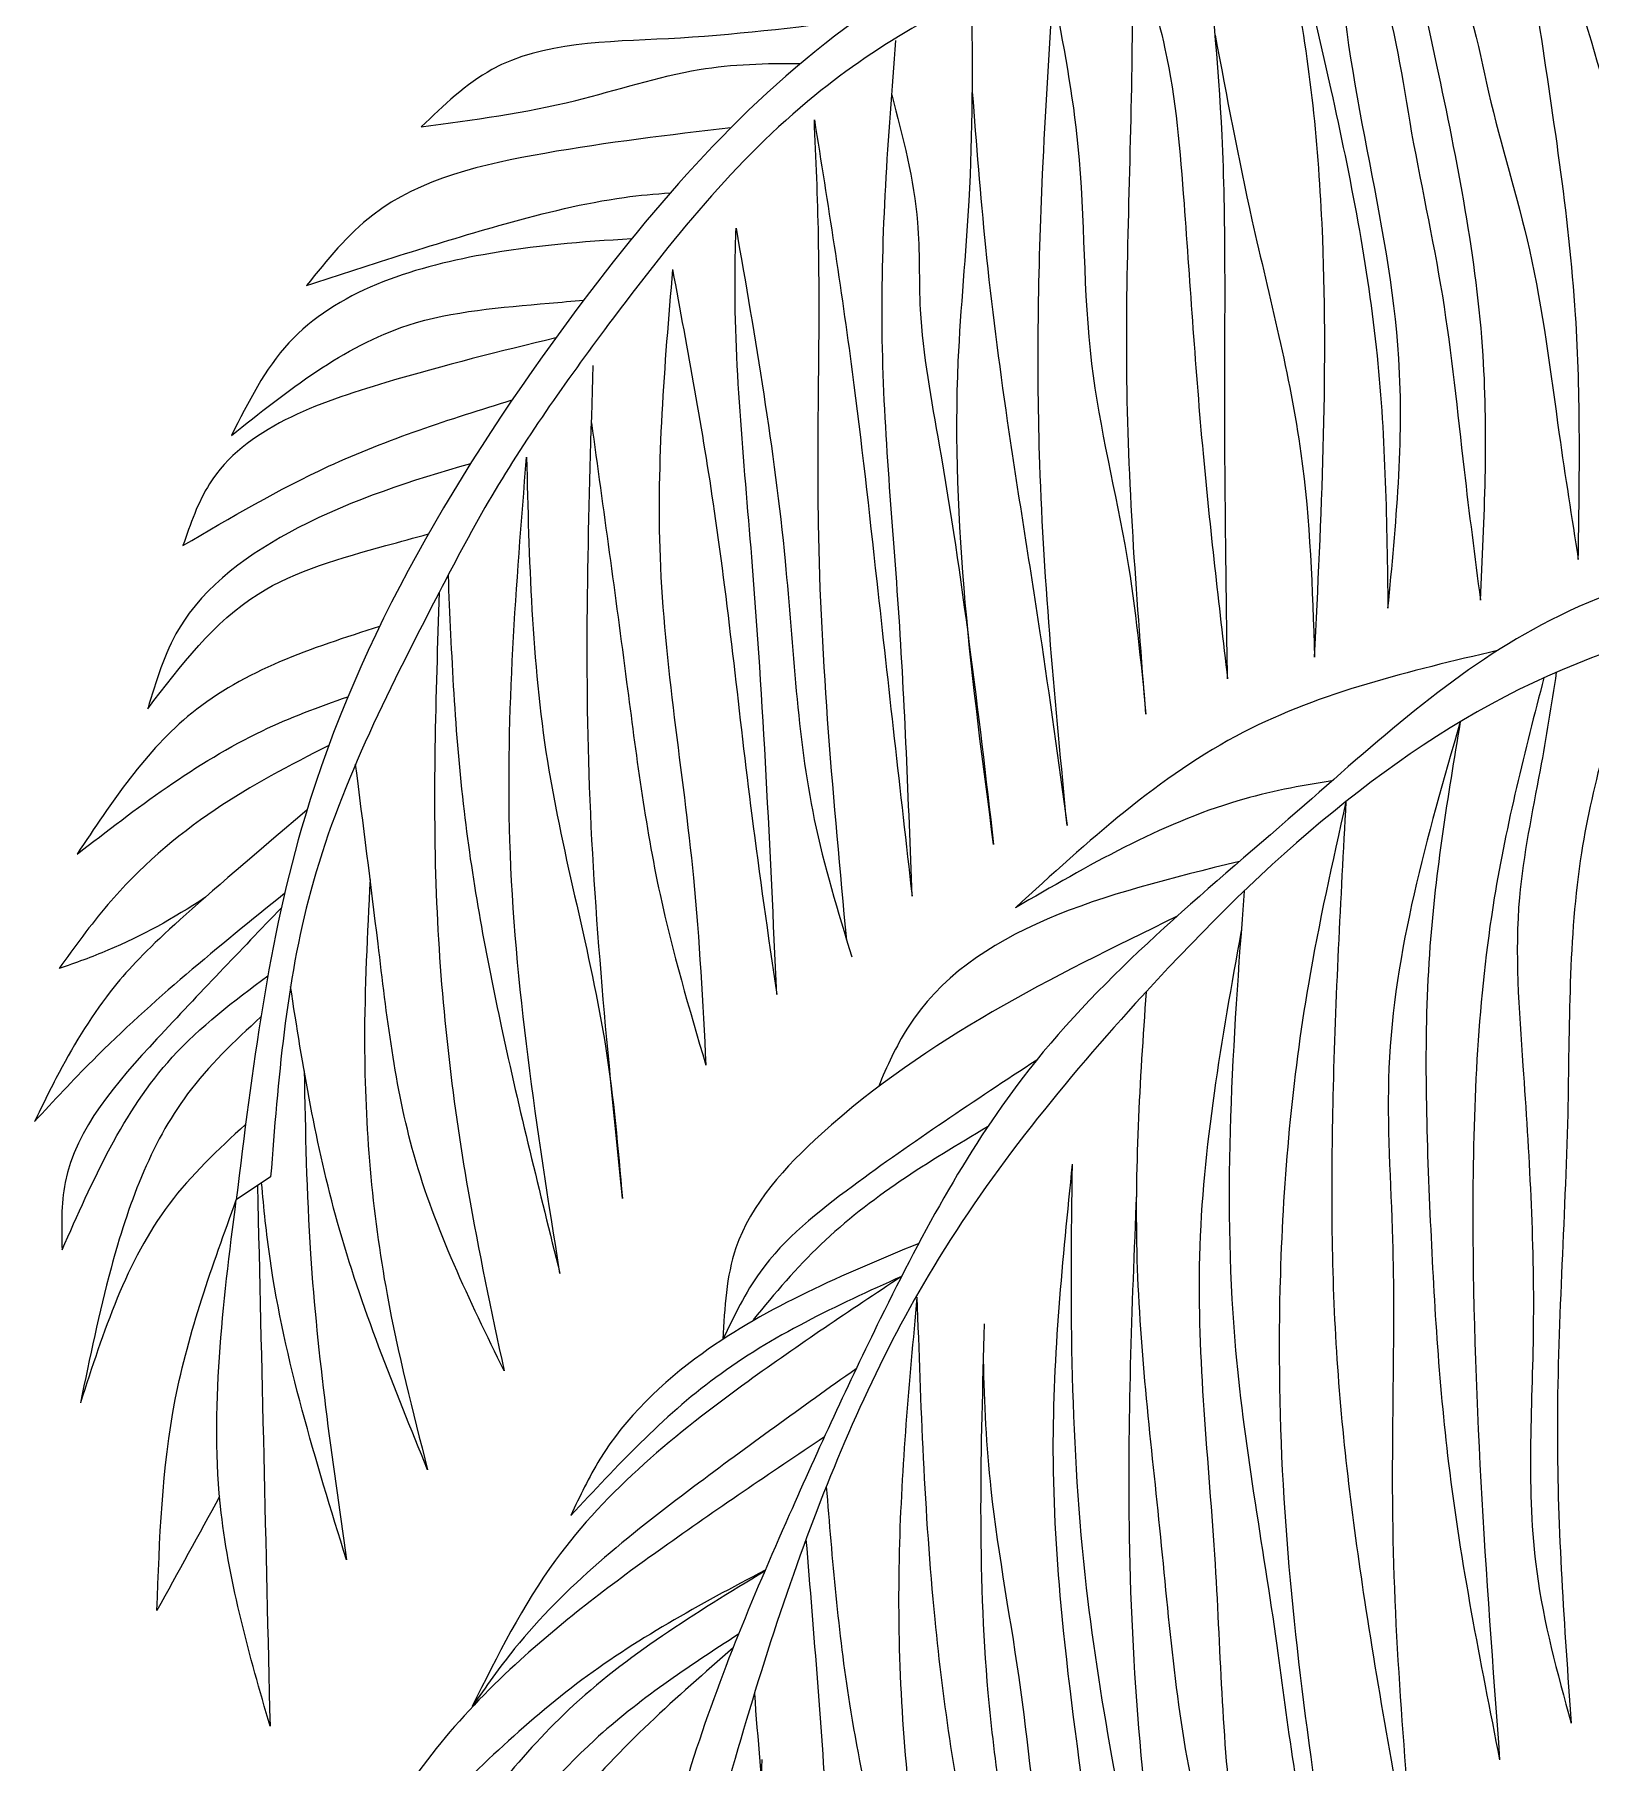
# Model space of a CAD drawing. Header units: millimetres. Extents: x 373.32 to 375.29, y 2563.49 to 2567.07.
# Drawn here: x 373.325 to 373.834, y 2565.881 to 2566.448 of the extents above; entities that cross this region are included whole.
import ezdxf

# ---------------------------------------------------------------- set-up
doc = ezdxf.new("R2010")
doc.units = ezdxf.units.MM
doc.header["$LTSCALE"] = 10
doc.layers.add('Vegetais', color=94, linetype='Continuous')

msp = doc.modelspace()

# ---------------------------------------------------------------- linework, layer by layer
at = {"layer": 'Vegetais'}
msp.add_line((373.4019, 2566.07328), (373.39064, 2566.06578), dxfattribs=at)
msp.add_line((373.4019, 2566.07328), (373.39064, 2566.06578), dxfattribs=at)
at = {"layer": 'Vegetais', "color": 34}
for points, knots in [([(374.02591, 2566.45133), (374.01786, 2566.45488), (373.94562, 2566.4865), (373.83465, 2566.51681), (373.69217, 2566.50497), (373.58343, 2566.45609), (373.48677, 2566.34457), (373.40865, 2566.21327), (373.39584, 2566.10833), (373.39064, 2566.06578)], [28.585372, 28.585372, 28.585372, 28.585372, 30.476638, 45.563373, 52.429181, 60.821641, 70.292319, 83.648037, 92.758353, 92.758353, 92.758353, 92.758353]), ([(374.02414, 2566.43458), (374.00891, 2566.44119), (373.95985, 2566.46171), (373.87895, 2566.4904), (373.78896, 2566.4978), (373.71478, 2566.4893), (373.64563, 2566.46953), (373.57147, 2566.42813), (373.51805, 2566.36113), (373.47796, 2566.30483), (373.44558, 2566.24266), (373.40954, 2566.17166), (373.40436, 2566.10502), (373.4019, 2566.07328)], [28.261828, 28.261828, 28.261828, 28.261828, 31.898168, 39.906157, 46.35957, 51.079425, 55.827383, 61.708864, 68.914852, 73.927958, 76.50778, 83.939839, 90.697271, 90.697271, 90.697271, 90.697271]), ([(374.33284, 2566.17729), (374.31531, 2566.19067), (374.27138, 2566.22418), (374.18377, 2566.27394), (374.0597, 2566.29287), (373.93388, 2566.28865), (373.81642, 2566.2641), (373.73338, 2566.18719), (373.6504, 2566.11998), (373.60429, 2566.03424), (373.56874, 2565.95659), (373.53487, 2565.87653), (373.52084, 2565.80371), (373.50928, 2565.76549), (373.51222, 2565.74782), (373.52051, 2565.75507), (373.52231, 2565.76108)], [0, 0, 0, 0, 4.726503, 11.842611, 21.312707, 31.065893, 38.975755, 46.166166, 54.877749, 61.655202, 66.713658, 73.199178, 80.366043, 81.948867, 82.410355, 83.39627, 83.39627, 83.39627, 83.39627]), ([(374.28742, 2565.77614), (374.28843, 2565.80066), (374.29186, 2565.88375), (374.32652, 2565.98908), (374.30982, 2566.09367), (374.28173, 2566.16434), (374.21686, 2566.23125), (374.10967, 2566.28101), (373.96793, 2566.27181), (373.80845, 2566.25154), (373.69476, 2566.14548), (373.61592, 2566.04769), (373.57335, 2565.95019), (373.54575, 2565.85537), (373.52971, 2565.79099), (373.52231, 2565.76108)], [0, 0, 0, 0, 5.255262, 17.807073, 23.014796, 27.630123, 33.889726, 42.511519, 51.955877, 63.968667, 75.914622, 83.921331, 90.872833, 98.48493, 105.083332, 105.083332, 105.083332, 105.083332])]:
    msp.add_open_spline(points, degree=3, knots=knots, dxfattribs=at)
at = {"layer": 'Vegetais'}
for points, knots in [([(373.77159, 2566.49464), (373.77706, 2566.4883), (373.79321, 2566.46958), (373.80002, 2566.42634), (373.81655, 2566.37493), (373.82279, 2566.32299), (373.8281, 2566.2892), (373.83025, 2566.27558)], [0, 0, 0, 0, 0.0316771, 0.0934919, 0.1615566, 0.239816, 0.2926782, 0.2926782, 0.2926782, 0.2926782]), ([(373.79818, 2566.26223), (373.79948, 2566.28899), (373.80234, 2566.34795), (373.78672, 2566.42524), (373.77574, 2566.47563), (373.77159, 2566.49464)], [0, 0, 0, 0, 5.718141, 12.601397, 16.773286, 16.773286, 16.773286, 16.773286]), ([(373.83025, 2566.27558), (373.83066, 2566.30232), (373.83158, 2566.36259), (373.81955, 2566.43533), (373.81314, 2566.48165), (373.81134, 2566.49482)], [0, 0, 0, 0, 5.718141, 12.889102, 15.737676, 15.737676, 15.737676, 15.737676]), ([(373.81869, 2566.49442), (373.82494, 2566.47585), (373.83828, 2566.43589), (373.85166, 2566.37681), (373.85975, 2566.32117), (373.86579, 2566.28802), (373.86855, 2566.27291)], [0.204242, 0.204242, 0.204242, 0.204242, 4.400609, 9.22462, 13.151847, 16.442097, 16.442097, 16.442097, 16.442097]), ([(373.74385, 2566.24355), (373.74609, 2566.28921), (373.74968, 2566.3623), (373.74199, 2566.44507), (373.73362, 2566.48111), (373.73133, 2566.49039)], [0, 0, 0, 0, 9.78563, 15.664979, 17.711752, 17.711752, 17.711752, 17.711752]), ([(373.73481, 2566.49092), (373.73971, 2566.47049), (373.75151, 2566.42139), (373.76672, 2566.34443), (373.76751, 2566.28722), (373.7679, 2566.25956)], [0, 0, 0, 0, 0.0805338, 0.1935352, 0.299288, 0.299288, 0.299288, 0.299288]), ([(373.7679, 2566.25956), (373.77053, 2566.28693), (373.77762, 2566.36053), (373.75168, 2566.43717), (373.75172, 2566.48819), (373.75177, 2566.49306)], [0, 0, 0, 0, 5.850383, 15.733692, 16.777572, 16.777572, 16.777572, 16.777572]), ([(373.75177, 2566.49306), (373.75601, 2566.48535), (373.76865, 2566.46235), (373.77453, 2566.41654), (373.78687, 2566.36232), (373.79203, 2566.30964), (373.79634, 2566.27646), (373.79818, 2566.26223)], [0, 0, 0, 0, 0.0335161, 0.0999386, 0.173917, 0.2471928, 0.3021496, 0.3021496, 0.3021496, 0.3021496]), ([(373.71534, 2566.23643), (373.71489, 2566.26816), (373.71403, 2566.32746), (373.71521, 2566.41081), (373.71002, 2566.46209), (373.70746, 2566.48591)], [0, 0, 0, 0, 6.798112, 12.706834, 17.832806, 17.832806, 17.832806, 17.832806]), ([(373.68862, 2566.22486), (373.68574, 2566.26133), (373.67999, 2566.33421), (373.68445, 2566.41913), (373.68422, 2566.46748), (373.68417, 2566.47934)], [0, 0, 0, 0, 0.1399636, 0.2797192, 0.3251622, 0.3251622, 0.3251622, 0.3251622]), ([(373.68417, 2566.47934), (373.68816, 2566.46727), (373.6975, 2566.43898), (373.70201, 2566.38173), (373.70641, 2566.31284), (373.71247, 2566.26104), (373.71534, 2566.23643)], [0, 0, 0, 0, 0.0485372, 0.1137809, 0.2186024, 0.3134504, 0.3134504, 0.3134504, 0.3134504]), ([(373.63874, 2566.18215), (373.63177, 2566.23495), (373.62249, 2566.30524), (373.63205, 2566.39779), (373.63186, 2566.43768), (373.63166, 2566.46003)], [0, 0, 0, 0, 11.338697, 15.095647, 19.879927, 19.879927, 19.879927, 19.879927]), ([(373.63874, 2566.18215), (373.63177, 2566.23495), (373.62249, 2566.30524), (373.63205, 2566.39779), (373.63186, 2566.43768), (373.63166, 2566.46003)], [0, 0, 0, 0, 11.338697, 15.095647, 19.879927, 19.879927, 19.879927, 19.879927]), ([(373.66279, 2566.18838), (373.659, 2566.22779), (373.65217, 2566.29881), (373.65366, 2566.39011), (373.65693, 2566.44161), (373.65826, 2566.46143)], [0, 0, 0, 0, 8.47352, 15.271632, 19.52723, 19.52723, 19.52723, 19.52723]), ([(373.66279, 2566.18838), (373.659, 2566.22779), (373.65217, 2566.29881), (373.65366, 2566.39011), (373.65693, 2566.44161), (373.65826, 2566.46143)], [0, 0, 0, 0, 8.47352, 15.271632, 19.52723, 19.52723, 19.52723, 19.52723]), ([(373.65826, 2566.46143), (373.66148, 2566.44462), (373.66917, 2566.40442), (373.66733, 2566.34159), (373.68322, 2566.28071), (373.68695, 2566.24212), (373.68862, 2566.22486)], [0, 0, 0, 0, 0.0654321, 0.1564957, 0.2385007, 0.3048721, 0.3048721, 0.3048721, 0.3048721]), ([(373.59389, 2566.45235), (373.57372, 2566.44973), (373.5342, 2566.44492), (373.48037, 2566.44528), (373.45858, 2566.42431), (373.45125, 2566.41726)], [0.561541, 0.561541, 0.561541, 0.561541, 4.980724, 9.171645, 11.298433, 11.298433, 11.298433, 11.298433]), ([(373.59389, 2566.45235), (373.57372, 2566.44973), (373.5342, 2566.44492), (373.48037, 2566.44528), (373.45858, 2566.42431), (373.45125, 2566.41726)], [0.561541, 0.561541, 0.561541, 0.561541, 4.980724, 9.171645, 11.298433, 11.298433, 11.298433, 11.298433]), ([(373.61202, 2566.16525), (373.61085, 2566.19669), (373.60857, 2566.25842), (373.59952, 2566.35176), (373.60425, 2566.41379), (373.60668, 2566.44553)], [0, 0, 0, 0, 0.120558, 0.2366382, 0.358331, 0.358331, 0.358331, 0.358331]), ([(373.61202, 2566.16525), (373.61085, 2566.19669), (373.60857, 2566.25842), (373.59952, 2566.35176), (373.60425, 2566.41379), (373.60668, 2566.44553)], [0, 0, 0, 0, 0.120558, 0.2366382, 0.358331, 0.358331, 0.358331, 0.358331]), ([(373.71129, 2566.44734), (373.71509, 2566.42713), (373.72368, 2566.38131), (373.74163, 2566.31438), (373.74315, 2566.2659), (373.74385, 2566.24355)], [0, 0, 0, 0, 0.0788181, 0.178642, 0.2640371, 0.2640371, 0.2640371, 0.2640371]), ([(373.45125, 2566.41726), (373.46822, 2566.41954), (373.49899, 2566.42368), (373.5393, 2566.4374), (373.56428, 2566.43816), (373.57544, 2566.43799)], [0, 0, 0, 0, 3.664857, 6.643431, 9.020225, 9.020225, 9.020225, 9.020225]), ([(373.45125, 2566.41726), (373.46822, 2566.41954), (373.49899, 2566.42368), (373.5393, 2566.4374), (373.56428, 2566.43816), (373.57544, 2566.43799)], [0, 0, 0, 0, 3.664857, 6.643431, 9.020225, 9.020225, 9.020225, 9.020225]), ([(373.60534, 2566.42776), (373.609, 2566.41391), (373.6151, 2566.39081), (373.61364, 2566.35184), (373.62679, 2566.28438), (373.63364, 2566.22583), (373.63874, 2566.18215)], [0, 0, 0, 0, 0.0545186, 0.0908908, 0.1482496, 0.3167943, 0.3167943, 0.3167943, 0.3167943]), ([(373.60534, 2566.42776), (373.609, 2566.41391), (373.6151, 2566.39081), (373.61364, 2566.35184), (373.62679, 2566.28438), (373.63364, 2566.22583), (373.63874, 2566.18215)], [0, 0, 0, 0, 0.0545186, 0.0908908, 0.1482496, 0.3167943, 0.3167943, 0.3167943, 0.3167943]), ([(373.63175, 2566.42865), (373.63306, 2566.41172), (373.63583, 2566.37572), (373.64343, 2566.31667), (373.65389, 2566.25372), (373.65992, 2566.20945), (373.66279, 2566.18838)], [0, 0, 0, 0, 0.0650305, 0.1383063, 0.2279648, 0.3094238, 0.3094238, 0.3094238, 0.3094238]), ([(373.63175, 2566.42865), (373.63306, 2566.41172), (373.63583, 2566.37572), (373.64343, 2566.31667), (373.65389, 2566.25372), (373.65992, 2566.20945), (373.66279, 2566.18838)], [0, 0, 0, 0, 0.0650305, 0.1383063, 0.2279648, 0.3094238, 0.3094238, 0.3094238, 0.3094238]), ([(373.55262, 2566.41694), (373.53253, 2566.4146), (373.4928, 2566.40988), (373.43989, 2566.39788), (373.42041, 2566.37366), (373.41366, 2566.36527)], [0.19643, 0.19643, 0.19643, 0.19643, 4.583084, 8.859158, 11.121406, 11.121406, 11.121406, 11.121406]), ([(373.55262, 2566.41694), (373.53253, 2566.4146), (373.4928, 2566.40988), (373.43989, 2566.39788), (373.42041, 2566.37366), (373.41366, 2566.36527)], [0.19643, 0.19643, 0.19643, 0.19643, 4.583084, 8.859158, 11.121406, 11.121406, 11.121406, 11.121406]), ([(373.58, 2566.41962), (373.58439, 2566.3921), (373.59241, 2566.34188), (373.60166, 2566.25689), (373.60813, 2566.19965), (373.61202, 2566.16525)], [0, 0, 0, 0, 0.1067046, 0.1947791, 0.3273904, 0.3273904, 0.3273904, 0.3273904]), ([(373.58, 2566.41962), (373.58439, 2566.3921), (373.59241, 2566.34188), (373.60166, 2566.25689), (373.60813, 2566.19965), (373.61202, 2566.16525)], [0, 0, 0, 0, 0.1067046, 0.1947791, 0.3273904, 0.3273904, 0.3273904, 0.3273904]), ([(373.59062, 2566.15081), (373.58636, 2566.19625), (373.57918, 2566.27298), (373.58247, 2566.36279), (373.58055, 2566.40688), (373.58, 2566.41962)], [0, 0, 0, 0, 0.1746075, 0.2948301, 0.3436473, 0.3436473, 0.3436473, 0.3436473]), ([(373.59062, 2566.15081), (373.58636, 2566.19625), (373.57918, 2566.27298), (373.58247, 2566.36279), (373.58055, 2566.40688), (373.58, 2566.41962)], [0, 0, 0, 0, 0.1746075, 0.2948301, 0.3436473, 0.3436473, 0.3436473, 0.3436473]), ([(373.41366, 2566.36527), (373.43522, 2566.37232), (373.46944, 2566.38351), (373.50952, 2566.39359), (373.52776, 2566.39531), (373.53281, 2566.39563)], [0, 0, 0, 0, 4.863472, 7.717918, 8.80275, 8.80275, 8.80275, 8.80275]), ([(373.41366, 2566.36527), (373.43522, 2566.37232), (373.46944, 2566.38351), (373.50952, 2566.39359), (373.52776, 2566.39531), (373.53281, 2566.39563)], [0, 0, 0, 0, 4.863472, 7.717918, 8.80275, 8.80275, 8.80275, 8.80275]), ([(373.52015, 2566.38057), (373.50412, 2566.37963), (373.46496, 2566.37658), (373.41073, 2566.35925), (373.39456, 2566.32706), (373.38909, 2566.31618)], [0.768476, 0.768476, 0.768476, 0.768476, 4.25157, 9.238925, 11.786017, 11.786017, 11.786017, 11.786017]), ([(373.52015, 2566.38057), (373.50412, 2566.37963), (373.46496, 2566.37658), (373.41073, 2566.35925), (373.39456, 2566.32706), (373.38909, 2566.31618)], [0.768476, 0.768476, 0.768476, 0.768476, 4.25157, 9.238925, 11.786017, 11.786017, 11.786017, 11.786017]), ([(373.5677, 2566.13305), (373.56553, 2566.18081), (373.5619, 2566.26042), (373.55322, 2566.34408), (373.55421, 2566.38003), (373.55436, 2566.38413)], [0, 0, 0, 0, 10.247429, 17.079048, 17.955951, 17.955951, 17.955951, 17.955951]), ([(373.5677, 2566.13305), (373.56553, 2566.18081), (373.5619, 2566.26042), (373.55322, 2566.34408), (373.55421, 2566.38003), (373.55436, 2566.38413)], [0, 0, 0, 0, 10.247429, 17.079048, 17.955951, 17.955951, 17.955951, 17.955951]), ([(373.55436, 2566.38413), (373.56063, 2566.34789), (373.57176, 2566.2837), (373.57483, 2566.20239), (373.58772, 2566.16025), (373.59229, 2566.14533)], [0, 0, 0, 0, 0.1408778, 0.2495917, 0.3091939, 0.3091939, 0.3091939, 0.3091939]), ([(373.55436, 2566.38413), (373.56063, 2566.34789), (373.57176, 2566.2837), (373.57483, 2566.20239), (373.58772, 2566.16025), (373.59229, 2566.14533)], [0, 0, 0, 0, 0.1408778, 0.2495917, 0.3091939, 0.3091939, 0.3091939, 0.3091939]), ([(373.53355, 2566.37049), (373.5309, 2566.33906), (373.52529, 2566.2724), (373.54056, 2566.18599), (373.54343, 2566.13033), (373.54448, 2566.10985)], [0, 0, 0, 0, 0.1203365, 0.2552217, 0.3338021, 0.3338021, 0.3338021, 0.3338021]), ([(373.53355, 2566.37049), (373.5309, 2566.33906), (373.52529, 2566.2724), (373.54056, 2566.18599), (373.54343, 2566.13033), (373.54448, 2566.10985)], [0, 0, 0, 0, 0.1203365, 0.2552217, 0.3338021, 0.3338021, 0.3338021, 0.3338021]), ([(373.53355, 2566.37049), (373.53845, 2566.34416), (373.54946, 2566.28492), (373.55718, 2566.20524), (373.56485, 2566.15259), (373.5677, 2566.13305)], [0, 0, 0, 0, 0.1025509, 0.230708, 0.3063568, 0.3063568, 0.3063568, 0.3063568]), ([(373.53355, 2566.37049), (373.53845, 2566.34416), (373.54946, 2566.28492), (373.55718, 2566.20524), (373.56485, 2566.15259), (373.5677, 2566.13305)], [0, 0, 0, 0, 0.1025509, 0.230708, 0.3063568, 0.3063568, 0.3063568, 0.3063568]), ([(373.38909, 2566.31618), (373.40738, 2566.33078), (373.43822, 2566.3554), (373.48136, 2566.3584), (373.50074, 2566.36018), (373.5045, 2566.36053)], [0, 0, 0, 0, 4.866855, 8.209495, 9.018831, 9.018831, 9.018831, 9.018831]), ([(373.38909, 2566.31618), (373.40738, 2566.33078), (373.43822, 2566.3554), (373.48136, 2566.3584), (373.50074, 2566.36018), (373.5045, 2566.36053)], [0, 0, 0, 0, 4.866855, 8.209495, 9.018831, 9.018831, 9.018831, 9.018831]), ([(373.49535, 2566.34816), (373.47722, 2566.34376), (373.43784, 2566.334), (373.38547, 2566.3158), (373.37563, 2566.28718), (373.37319, 2566.28008)], [0.38066, 0.38066, 0.38066, 0.38066, 4.480627, 9.241496, 10.812103, 10.812103, 10.812103, 10.812103]), ([(373.49535, 2566.34816), (373.47722, 2566.34376), (373.43784, 2566.334), (373.38547, 2566.3158), (373.37563, 2566.28718), (373.37319, 2566.28008)], [0.38066, 0.38066, 0.38066, 0.38066, 4.480627, 9.241496, 10.812103, 10.812103, 10.812103, 10.812103]), ([(373.51716, 2566.06618), (373.51246, 2566.11254), (373.50327, 2566.20331), (373.50618, 2566.29449), (373.5076, 2566.3391)], [0, 0, 0, 0, 0.1782674, 0.3490273, 0.3490273, 0.3490273, 0.3490273]), ([(373.51716, 2566.06618), (373.51246, 2566.11254), (373.50327, 2566.20331), (373.50618, 2566.29449), (373.5076, 2566.3391)], [0, 0, 0, 0, 0.1782674, 0.3490273, 0.3490273, 0.3490273, 0.3490273]), ([(373.37319, 2566.28008), (373.38884, 2566.2893), (373.42292, 2566.30938), (373.46054, 2566.32153), (373.48101, 2566.3278)], [0, 0, 0, 0, 3.878629, 8.44545, 8.44545, 8.44545, 8.44545]), ([(373.37319, 2566.28008), (373.38884, 2566.2893), (373.42292, 2566.30938), (373.46054, 2566.32153), (373.48101, 2566.3278)], [0, 0, 0, 0, 3.878629, 8.44545, 8.44545, 8.44545, 8.44545]), ([(373.507, 2566.32027), (373.51091, 2566.292), (373.51803, 2566.24049), (373.52688, 2566.16951), (373.53901, 2566.1284), (373.54448, 2566.10985)], [0, 0, 0, 0, 0.1093627, 0.1993118, 0.2732801, 0.2732801, 0.2732801, 0.2732801]), ([(373.507, 2566.32027), (373.51091, 2566.292), (373.51803, 2566.24049), (373.52688, 2566.16951), (373.53901, 2566.1284), (373.54448, 2566.10985)], [0, 0, 0, 0, 0.1093627, 0.1993118, 0.2732801, 0.2732801, 0.2732801, 0.2732801]), ([(373.46735, 2566.30693), (373.44816, 2566.30134), (373.41284, 2566.29029), (373.37213, 2566.26137), (373.36437, 2566.2357), (373.36163, 2566.22666)], [0.525191, 0.525191, 0.525191, 0.525191, 4.83147, 8.490444, 10.481883, 10.481883, 10.481883, 10.481883]), ([(373.46735, 2566.30693), (373.44816, 2566.30134), (373.41284, 2566.29029), (373.37213, 2566.26137), (373.36437, 2566.2357), (373.36163, 2566.22666)], [0.525191, 0.525191, 0.525191, 0.525191, 4.83147, 8.490444, 10.481883, 10.481883, 10.481883, 10.481883]), ([(373.49667, 2566.04162), (373.4892, 2566.08885), (373.47516, 2566.17763), (373.48237, 2566.26718), (373.48574, 2566.30908)], [0, 0, 0, 0, 0.18241, 0.3428586, 0.3428586, 0.3428586, 0.3428586]), ([(373.49667, 2566.04162), (373.4892, 2566.08885), (373.47516, 2566.17763), (373.48237, 2566.26718), (373.48574, 2566.30908)], [0, 0, 0, 0, 0.18241, 0.3428586, 0.3428586, 0.3428586, 0.3428586]), ([(373.48574, 2566.30908), (373.48654, 2566.27567), (373.48811, 2566.21011), (373.51142, 2566.13098), (373.5157, 2566.08261), (373.51716, 2566.06618)], [0, 0, 0, 0, 0.1274907, 0.2501682, 0.3132799, 0.3132799, 0.3132799, 0.3132799]), ([(373.48574, 2566.30908), (373.48654, 2566.27567), (373.48811, 2566.21011), (373.51142, 2566.13098), (373.5157, 2566.08261), (373.51716, 2566.06618)], [0, 0, 0, 0, 0.1274907, 0.2501682, 0.3132799, 0.3132799, 0.3132799, 0.3132799]), ([(373.36163, 2566.22666), (373.3725, 2566.24088), (373.39273, 2566.26733), (373.42992, 2566.27737), (373.44898, 2566.28265), (373.45358, 2566.28393)], [0, 0, 0, 0, 3.720592, 6.921273, 7.947245, 7.947245, 7.947245, 7.947245]), ([(373.36163, 2566.22666), (373.3725, 2566.24088), (373.39273, 2566.26733), (373.42992, 2566.27737), (373.44898, 2566.28265), (373.45358, 2566.28393)], [0, 0, 0, 0, 3.720592, 6.921273, 7.947245, 7.947245, 7.947245, 7.947245]), ([(373.46002, 2566.27034), (373.46106, 2566.24451), (373.46331, 2566.1947), (373.47756, 2566.11843), (373.49001, 2566.06838), (373.49667, 2566.04162)], [0.427656, 0.427656, 0.427656, 0.427656, 5.956344, 11.098464, 17.007105, 17.007105, 17.007105, 17.007105]), ([(373.46002, 2566.27034), (373.46106, 2566.24451), (373.46331, 2566.1947), (373.47756, 2566.11843), (373.49001, 2566.06838), (373.49667, 2566.04162)], [0.427656, 0.427656, 0.427656, 0.427656, 5.956344, 11.098464, 17.007105, 17.007105, 17.007105, 17.007105]), ([(373.45713, 2566.26478), (373.45598, 2566.23082), (373.45377, 2566.16523), (373.46343, 2566.07984), (373.4742, 2566.02933), (373.47838, 2566.00974)], [0, 0, 0, 0, 0.13003, 0.2511234, 0.3278502, 0.3278502, 0.3278502, 0.3278502]), ([(373.45713, 2566.26478), (373.45598, 2566.23082), (373.45377, 2566.16523), (373.46343, 2566.07984), (373.4742, 2566.02933), (373.47838, 2566.00974)], [0, 0, 0, 0, 0.13003, 0.2511234, 0.3278502, 0.3278502, 0.3278502, 0.3278502]), ([(373.43759, 2566.25355), (373.41518, 2566.24658), (373.37393, 2566.23247), (373.34978, 2566.19603), (373.3385, 2566.17901)], [0.463447, 0.463447, 0.463447, 0.463447, 5.312011, 9.564663, 9.564663, 9.564663, 9.564663]), ([(373.43759, 2566.25355), (373.41518, 2566.24658), (373.37393, 2566.23247), (373.34978, 2566.19603), (373.3385, 2566.17901)], [0.463447, 0.463447, 0.463447, 0.463447, 5.312011, 9.564663, 9.564663, 9.564663, 9.564663]), ([(373.80382, 2566.24572), (373.77495, 2566.23893), (373.71496, 2566.22482), (373.66948, 2566.18308), (373.64588, 2566.16142)], [0, 0, 0, 0, 0.1116492, 0.2320296, 0.2320296, 0.2320296, 0.2320296]), ([(373.84949, 2566.24855), (373.84207, 2566.22574), (373.82641, 2566.17546), (373.82811, 2566.08725), (373.82096, 2565.99244), (373.82567, 2565.92595), (373.8279, 2565.89438)], [0.481584, 0.481584, 0.481584, 0.481584, 5.582727, 11.706554, 19.193705, 25.960445, 25.960445, 25.960445, 25.960445]), ([(373.81898, 2566.2368), (373.81278, 2566.21288), (373.79848, 2566.15652), (373.79304, 2566.03701), (373.8, 2565.94301), (373.80449, 2565.88232)], [0.369666, 0.369666, 0.369666, 0.369666, 5.650121, 12.804796, 25.841922, 25.841922, 25.841922, 25.841922]), ([(373.82305, 2566.2386), (373.82141, 2566.22791), (373.8175, 2566.20331), (373.80829, 2566.16073), (373.81302, 2566.09932), (373.81742, 2566.02612), (373.81175, 2565.95312), (373.82338, 2565.91082), (373.8279, 2565.89438)], [0.696821, 0.696821, 0.696821, 0.696821, 3.016181, 6.032361, 9.975972, 16.096089, 21.809676, 25.440615, 25.440615, 25.440615, 25.440615]), ([(373.3385, 2566.17901), (373.35794, 2566.19402), (373.38544, 2566.21524), (373.41769, 2566.22727), (373.42724, 2566.2306)], [0, 0, 0, 0, 5.207997, 7.364772, 7.364772, 7.364772, 7.364772]), ([(373.3385, 2566.17901), (373.35794, 2566.19402), (373.38544, 2566.21524), (373.41769, 2566.22727), (373.42724, 2566.2306)], [0, 0, 0, 0, 5.207997, 7.364772, 7.364772, 7.364772, 7.364772]), ([(373.79159, 2566.22238), (373.78073, 2566.18484), (373.76459, 2566.12909), (373.77107, 2566.04122), (373.76723, 2565.95022), (373.77367, 2565.87806), (373.77742, 2565.83602)], [0, 0, 0, 0, 0.1478679, 0.2196281, 0.3352989, 0.4966861, 0.4966861, 0.4966861, 0.4966861]), ([(373.79159, 2566.22238), (373.78749, 2566.19794), (373.77877, 2566.14459), (373.78118, 2566.06301), (373.78637, 2565.97369), (373.79809, 2565.91457), (373.80449, 2565.88232)], [0.263814, 0.263814, 0.263814, 0.263814, 5.560425, 11.821027, 17.679599, 24.711069, 24.711069, 24.711069, 24.711069]), ([(373.42096, 2566.21465), (373.40824, 2566.20814), (373.38168, 2566.19436), (373.35202, 2566.16852), (373.33774, 2566.14867), (373.33259, 2566.1415)], [0.147918, 0.147918, 0.147918, 0.147918, 3.203903, 6.548594, 8.436838, 8.436838, 8.436838, 8.436838]), ([(373.42096, 2566.21465), (373.40824, 2566.20814), (373.38168, 2566.19436), (373.35202, 2566.16852), (373.33774, 2566.14867), (373.33259, 2566.1415)], [0.147918, 0.147918, 0.147918, 0.147918, 3.203903, 6.548594, 8.436838, 8.436838, 8.436838, 8.436838]), ([(373.47838, 2566.00974), (373.46709, 2566.03287), (373.44545, 2566.07722), (373.43767, 2566.14618), (373.43223, 2566.18891), (373.42974, 2566.20846)], [0, 0, 0, 0, 5.470201, 10.484895, 14.714115, 14.714115, 14.714115, 14.714115]), ([(373.47838, 2566.00974), (373.46709, 2566.03287), (373.44545, 2566.07722), (373.43767, 2566.14618), (373.43223, 2566.18891), (373.42974, 2566.20846)], [0, 0, 0, 0, 5.470201, 10.484895, 14.714115, 14.714115, 14.714115, 14.714115]), ([(373.74957, 2566.203), (373.73911, 2566.20143), (373.7024, 2566.19431), (373.66952, 2566.17517), (373.64588, 2566.16142)], [1.913957, 1.913957, 1.913957, 1.913957, 4.172487, 9.947847, 9.947847, 9.947847, 9.947847]), ([(373.41379, 2566.19347), (373.37258, 2566.15835), (373.3522, 2566.1406), (373.33464, 2566.11216), (373.32718, 2566.0968), (373.32457, 2566.09144)], [2.11493, 2.11493, 2.11493, 2.11493, 5.53258, 7.91313, 9.192334, 9.192334, 9.192334, 9.192334]), ([(373.41379, 2566.19347), (373.37258, 2566.15835), (373.3522, 2566.1406), (373.33464, 2566.11216), (373.32718, 2566.0968), (373.32457, 2566.09144)], [2.11493, 2.11493, 2.11493, 2.11493, 5.53258, 7.91313, 9.192334, 9.192334, 9.192334, 9.192334]), ([(373.75415, 2566.19626), (373.74971, 2566.17639), (373.7383, 2566.12541), (373.73141, 2566.04872), (373.73306, 2565.9445), (373.74387, 2565.87298), (373.75102, 2565.8257)], [0, 0, 0, 0, 0.0779439, 0.2000359, 0.2937554, 0.4766411, 0.4766411, 0.4766411, 0.4766411]), ([(373.75415, 2566.19626), (373.75237, 2566.16412), (373.74914, 2566.10411), (373.74931, 2566.01655), (373.76021, 2565.92848), (373.77132, 2565.86883), (373.77742, 2565.83602)], [0.398703, 0.398703, 0.398703, 0.398703, 7.29466, 13.272435, 19.122755, 26.270936, 26.270936, 26.270936, 26.270936]), ([(373.71923, 2566.17661), (373.67532, 2566.16587), (373.62366, 2566.15322), (373.60379, 2566.10953), (373.60099, 2566.1028)], [0, 0, 0, 0, 8.690217, 10.226318, 10.226318, 10.226318, 10.226318]), ([(373.40648, 2566.1661), (373.38478, 2566.14867), (373.35603, 2566.1253), (373.33085, 2566.09819), (373.32457, 2566.09144)], [0.391955, 0.391955, 0.391955, 0.391955, 6.339482, 8.312739, 8.312739, 8.312739, 8.312739]), ([(373.40648, 2566.1661), (373.38478, 2566.14867), (373.35603, 2566.1253), (373.33085, 2566.09819), (373.32457, 2566.09144)], [0.391955, 0.391955, 0.391955, 0.391955, 6.339482, 8.312739, 8.312739, 8.312739, 8.312739]), ([(373.43451, 2566.17072), (373.43358, 2566.15292), (373.43119, 2566.10754), (373.43675, 2566.04222), (373.44845, 2565.99639), (373.45332, 2565.97733)], [0, 0, 0, 0, 0.0682784, 0.1740256, 0.2493104, 0.2493104, 0.2493104, 0.2493104]), ([(373.43451, 2566.17072), (373.43358, 2566.15292), (373.43119, 2566.10754), (373.43675, 2566.04222), (373.44845, 2565.99639), (373.45332, 2565.97733)], [0, 0, 0, 0, 0.0682784, 0.1740256, 0.2493104, 0.2493104, 0.2493104, 0.2493104]), ([(373.72079, 2566.16694), (373.71709, 2566.1176), (373.71129, 2566.03461), (373.7317, 2565.9275), (373.73841, 2565.86171), (373.74902, 2565.83141), (373.75102, 2565.8257)], [0.361857, 0.361857, 0.361857, 0.361857, 10.892768, 18.083883, 23.657298, 24.952067, 24.952067, 24.952067, 24.952067]), ([(373.38026, 2566.16467), (373.37014, 2566.15809), (373.35476, 2566.14933), (373.33798, 2566.14341), (373.33259, 2566.1415)], [2.5618, 2.5618, 2.5618, 2.5618, 5.142091, 6.364927, 6.364927, 6.364927, 6.364927]), ([(373.38026, 2566.16467), (373.37014, 2566.15809), (373.35476, 2566.14933), (373.33798, 2566.14341), (373.33259, 2566.1415)], [2.5618, 2.5618, 2.5618, 2.5618, 5.142091, 6.364927, 6.364927, 6.364927, 6.364927]), ([(373.40542, 2566.16138), (373.39198, 2566.14742), (373.36586, 2566.12028), (373.33275, 2566.08333), (373.33341, 2566.05687), (373.33359, 2566.04938)], [0, 0, 0, 0, 0.0755574, 0.1468652, 0.1750209, 0.1750209, 0.1750209, 0.1750209]), ([(373.40542, 2566.16138), (373.39198, 2566.14742), (373.36586, 2566.12028), (373.33275, 2566.08333), (373.33341, 2566.05687), (373.33359, 2566.04938)], [0, 0, 0, 0, 0.0755574, 0.1468652, 0.1750209, 0.1750209, 0.1750209, 0.1750209]), ([(373.69865, 2566.15854), (373.6579, 2566.13871), (373.60318, 2566.11207), (373.55198, 2566.05663), (373.55059, 2566.03044), (373.55005, 2566.02016)], [0, 0, 0, 0, 0.1739956, 0.2337178, 0.2722292, 0.2722292, 0.2722292, 0.2722292]), ([(373.71983, 2566.15399), (373.71346, 2566.11849), (373.70111, 2566.04962), (373.71267, 2565.95024), (373.71383, 2565.86329), (373.72631, 2565.81166), (373.73175, 2565.78918)], [0, 0, 0, 0, 0.1372963, 0.2663648, 0.3808743, 0.4692003, 0.4692003, 0.4692003, 0.4692003]), ([(373.33359, 2566.04938), (373.3436, 2566.07209), (373.35928, 2566.10767), (373.38984, 2566.13087), (373.40099, 2566.13919)], [0, 0, 0, 0, 5.189019, 8.129924, 8.129924, 8.129924, 8.129924]), ([(373.33359, 2566.04938), (373.3436, 2566.07209), (373.35928, 2566.10767), (373.38984, 2566.13087), (373.40099, 2566.13919)], [0, 0, 0, 0, 5.189019, 8.129924, 8.129924, 8.129924, 8.129924]), ([(373.45332, 2565.97733), (373.44242, 2566.00405), (373.42156, 2566.05521), (373.41238, 2566.10959), (373.40843, 2566.1357)], [0, 0, 0, 0, 6.156245, 11.790572, 11.790572, 11.790572, 11.790572]), ([(373.45332, 2565.97733), (373.44242, 2566.00405), (373.42156, 2566.05521), (373.41238, 2566.10959), (373.40843, 2566.1357)], [0, 0, 0, 0, 6.156245, 11.790572, 11.790572, 11.790572, 11.790572]), ([(373.68868, 2566.13393), (373.68659, 2566.1046), (373.68298, 2566.04492), (373.69414, 2565.95489), (373.70084, 2565.86697), (373.72204, 2565.81361), (373.73175, 2565.78918)], [0.841948, 0.841948, 0.841948, 0.841948, 7.122481, 13.624106, 20.257032, 25.855754, 25.855754, 25.855754, 25.855754]), ([(373.39871, 2566.12569), (373.39006, 2566.11776), (373.36643, 2566.09528), (373.34984, 2566.04894), (373.34263, 2566.014), (373.33961, 2565.99932)], [0.29225, 0.29225, 0.29225, 0.29225, 2.782365, 7.233049, 10.459196, 10.459196, 10.459196, 10.459196]), ([(373.39871, 2566.12569), (373.39006, 2566.11776), (373.36643, 2566.09528), (373.34984, 2566.04894), (373.34263, 2566.014), (373.33961, 2565.99932)], [0.29225, 0.29225, 0.29225, 0.29225, 2.782365, 7.233049, 10.459196, 10.459196, 10.459196, 10.459196]), ([(373.65285, 2566.11157), (373.6326, 2566.09822), (373.60095, 2566.07734), (373.56343, 2566.04788), (373.55372, 2566.02777), (373.55005, 2566.02016)], [0, 0, 0, 0, 0.0934738, 0.1461449, 0.1781936, 0.1781936, 0.1781936, 0.1781936]), ([(373.65285, 2566.11157), (373.6326, 2566.09822), (373.60095, 2566.07734), (373.56343, 2566.04788), (373.55372, 2566.02777), (373.55005, 2566.02016)], [0, 0, 0, 0, 0.0934738, 0.1461449, 0.1781936, 0.1781936, 0.1781936, 0.1781936]), ([(373.41288, 2566.10807), (373.41327, 2566.08804), (373.41432, 2566.03436), (373.42197, 2565.98119), (373.42677, 2565.94787)], [0, 0, 0, 0, 0.0766939, 0.2054752, 0.2054752, 0.2054752, 0.2054752]), ([(373.41288, 2566.10807), (373.41327, 2566.08804), (373.41432, 2566.03436), (373.42197, 2565.98119), (373.42677, 2565.94787)], [0, 0, 0, 0, 0.0766939, 0.2054752, 0.2054752, 0.2054752, 0.2054752]), ([(373.39371, 2566.09047), (373.38467, 2566.08225), (373.3584, 2566.05746), (373.3471, 2566.0225), (373.33961, 2565.99932)], [0.339728, 0.339728, 0.339728, 0.339728, 2.923812, 8.013389, 8.013389, 8.013389, 8.013389]), ([(373.39371, 2566.09047), (373.38467, 2566.08225), (373.3584, 2566.05746), (373.3471, 2566.0225), (373.33961, 2565.99932)], [0.339728, 0.339728, 0.339728, 0.339728, 2.923812, 8.013389, 8.013389, 8.013389, 8.013389]), ([(373.63674, 2566.08964), (373.6173, 2566.07822), (373.58866, 2566.06063), (373.56705, 2566.03512), (373.56, 2566.02651)], [0.511427, 0.511427, 0.511427, 0.511427, 5.282873, 7.653516, 7.653516, 7.653516, 7.653516]), ([(373.63674, 2566.08964), (373.6173, 2566.07822), (373.58866, 2566.06063), (373.56705, 2566.03512), (373.56, 2566.02651)], [0.511427, 0.511427, 0.511427, 0.511427, 5.282873, 7.653516, 7.653516, 7.653516, 7.653516]), ([(373.66447, 2566.07747), (373.66128, 2566.0462), (373.65625, 2565.99689), (373.66257, 2565.89663), (373.6786, 2565.81096), (373.68543, 2565.74236), (373.68723, 2565.72428)], [0, 0, 0, 0, 0.1201521, 0.1894306, 0.3838856, 0.4534614, 0.4534614, 0.4534614, 0.4534614]), ([(373.66447, 2566.07747), (373.66363, 2566.03103), (373.66389, 2565.96482), (373.68144, 2565.85639), (373.69533, 2565.79459), (373.70488, 2565.75212)], [2.49302, 2.49302, 2.49302, 2.49302, 12.412516, 16.658266, 25.982338, 25.982338, 25.982338, 25.982338]), ([(373.42677, 2565.94787), (373.41665, 2565.98046), (373.40404, 2566.02104), (373.39966, 2566.06303), (373.39895, 2566.07132)], [0, 0, 0, 0, 7.270809, 9.050885, 9.050885, 9.050885, 9.050885]), ([(373.42677, 2565.94787), (373.41665, 2565.98046), (373.40404, 2566.02104), (373.39966, 2566.06303), (373.39895, 2566.07132)], [0, 0, 0, 0, 7.270809, 9.050885, 9.050885, 9.050885, 9.050885]), ([(373.36467, 2565.93123), (373.36548, 2565.95449), (373.36709, 2566.0007), (373.38283, 2566.04418), (373.39064, 2566.06578)], [0, 0, 0, 0, 0.0885486, 0.1759295, 0.1759295, 0.1759295, 0.1759295]), ([(373.36467, 2565.93123), (373.36548, 2565.95449), (373.36709, 2566.0007), (373.38283, 2566.04418), (373.39064, 2566.06578)], [0, 0, 0, 0, 0.0885486, 0.1759295, 0.1759295, 0.1759295, 0.1759295]), ([(373.4017, 2565.89337), (373.39504, 2565.91655), (373.37885, 2565.97291), (373.38627, 2566.03137), (373.39064, 2566.06578)], [0, 0, 0, 0, 0.0915576, 0.2225944, 0.2225944, 0.2225944, 0.2225944]), ([(373.4017, 2565.89337), (373.39504, 2565.91655), (373.37885, 2565.97291), (373.38627, 2566.03137), (373.39064, 2566.06578)], [0, 0, 0, 0, 0.0915576, 0.2225944, 0.2225944, 0.2225944, 0.2225944]), ([(373.68549, 2566.06779), (373.68399, 2566.0303), (373.68153, 2565.96893), (373.68719, 2565.86326), (373.69792, 2565.79589), (373.70488, 2565.75212)], [0, 0, 0, 0, 0.1436389, 0.2351445, 0.4047566, 0.4047566, 0.4047566, 0.4047566]), ([(373.61418, 2566.05149), (373.58954, 2566.04126), (373.54999, 2566.02485), (373.51296, 2565.9895), (373.50319, 2565.96866), (373.50025, 2565.96239)], [0, 0, 0, 0, 0.1016668, 0.1631212, 0.1895542, 0.1895542, 0.1895542, 0.1895542]), ([(373.61418, 2566.05149), (373.58954, 2566.04126), (373.54999, 2566.02485), (373.51296, 2565.9895), (373.50319, 2565.96866), (373.50025, 2565.96239)], [0, 0, 0, 0, 0.1016668, 0.1631212, 0.1895542, 0.1895542, 0.1895542, 0.1895542]), ([(373.60853, 2566.04064), (373.59169, 2566.02946), (373.55105, 2566.00247), (373.49737, 2565.95885), (373.47617, 2565.91639), (373.46788, 2565.8998)], [0, 0, 0, 0, 0.0776878, 0.187565, 0.2580482, 0.2580482, 0.2580482, 0.2580482]), ([(373.60853, 2566.04064), (373.59169, 2566.02946), (373.55105, 2566.00247), (373.49737, 2565.95885), (373.47617, 2565.91639), (373.46788, 2565.8998)], [0, 0, 0, 0, 0.0776878, 0.187565, 0.2580482, 0.2580482, 0.2580482, 0.2580482]), ([(373.60853, 2566.04064), (373.58716, 2566.03112), (373.54621, 2566.01178), (373.51528, 2565.97854), (373.50025, 2565.96239)], [0.646203, 0.646203, 0.646203, 0.646203, 5.596935, 10.273922, 10.273922, 10.273922, 10.273922]), ([(373.60853, 2566.04064), (373.58716, 2566.03112), (373.54621, 2566.01178), (373.51528, 2565.97854), (373.50025, 2565.96239)], [0.646203, 0.646203, 0.646203, 0.646203, 5.596935, 10.273922, 10.273922, 10.273922, 10.273922]), ([(373.61362, 2566.03389), (373.61107, 2566.00619), (373.60568, 2565.94761), (373.61068, 2565.84384), (373.63539, 2565.74976), (373.64893, 2565.68528), (373.65334, 2565.66429)], [0, 0, 0, 0, 0.1064981, 0.2252518, 0.3955795, 0.4777219, 0.4777219, 0.4777219, 0.4777219]), ([(373.61362, 2566.03389), (373.61107, 2566.00619), (373.60568, 2565.94761), (373.61068, 2565.84384), (373.63539, 2565.74976), (373.64893, 2565.68528), (373.65334, 2565.66429)], [0, 0, 0, 0, 0.1064981, 0.2252518, 0.3955795, 0.4777219, 0.4777219, 0.4777219, 0.4777219]), ([(373.61362, 2566.03389), (373.6148, 2565.99868), (373.61692, 2565.93542), (373.63465, 2565.81791), (373.65986, 2565.73835), (373.67658, 2565.68558)], [0, 0, 0, 0, 0.1348564, 0.2423051, 0.4539255, 0.4539255, 0.4539255, 0.4539255]), ([(373.61362, 2566.03389), (373.6148, 2565.99868), (373.61692, 2565.93542), (373.63465, 2565.81791), (373.65986, 2565.73835), (373.67658, 2565.68558)], [0, 0, 0, 0, 0.1348564, 0.2423051, 0.4539255, 0.4539255, 0.4539255, 0.4539255]), ([(373.63568, 2566.02518), (373.63448, 2565.98476), (373.6326, 2565.92115), (373.65056, 2565.80788), (373.66598, 2565.73543), (373.67658, 2565.68558)], [0, 0, 0, 0, 0.1544163, 0.242993, 0.4382708, 0.4382708, 0.4382708, 0.4382708]), ([(373.63568, 2566.02518), (373.63448, 2565.98476), (373.6326, 2565.92115), (373.65056, 2565.80788), (373.66598, 2565.73543), (373.67658, 2565.68558)], [0, 0, 0, 0, 0.1544163, 0.242993, 0.4382708, 0.4382708, 0.4382708, 0.4382708]), ([(373.63534, 2566.01332), (373.6356, 2565.99916), (373.63745, 2565.96295), (373.64871, 2565.90608), (373.65382, 2565.84047), (373.67825, 2565.78282), (373.68439, 2565.74284), (373.68723, 2565.72428)], [3.997035, 3.997035, 3.997035, 3.997035, 7.030827, 11.779042, 16.39061, 21.023157, 25.033645, 25.033645, 25.033645, 25.033645]), ([(373.59369, 2566.01044), (373.57589, 2565.99772), (373.53672, 2565.96968), (373.49209, 2565.93425), (373.4724, 2565.90623), (373.46788, 2565.8998)], [0.17656, 0.17656, 0.17656, 0.17656, 4.876804, 10.517285, 12.198019, 12.198019, 12.198019, 12.198019]), ([(373.59369, 2566.01044), (373.57589, 2565.99772), (373.53672, 2565.96968), (373.49209, 2565.93425), (373.4724, 2565.90623), (373.46788, 2565.8998)], [0.17656, 0.17656, 0.17656, 0.17656, 4.876804, 10.517285, 12.198019, 12.198019, 12.198019, 12.198019]), ([(373.58328, 2565.9881), (373.56551, 2565.97615), (373.53131, 2565.95315), (373.47859, 2565.91351), (373.44462, 2565.87482), (373.43261, 2565.84709), (373.43051, 2565.84223)], [0, 0, 0, 0, 0.0819686, 0.1577633, 0.2531686, 0.2734147, 0.2734147, 0.2734147, 0.2734147]), ([(373.58328, 2565.9881), (373.56551, 2565.97615), (373.53131, 2565.95315), (373.47859, 2565.91351), (373.44462, 2565.87482), (373.43261, 2565.84709), (373.43051, 2565.84223)], [0, 0, 0, 0, 0.0819686, 0.1577633, 0.2531686, 0.2734147, 0.2734147, 0.2734147, 0.2734147]), ([(373.58391, 2565.97187), (373.58584, 2565.94802), (373.59012, 2565.89523), (373.61065, 2565.81523), (373.62115, 2565.73342), (373.64353, 2565.68535), (373.65334, 2565.66429)], [0, 0, 0, 0, 0.0914544, 0.2024861, 0.3160192, 0.4045057, 0.4045057, 0.4045057, 0.4045057]), ([(373.58391, 2565.97187), (373.58584, 2565.94802), (373.59012, 2565.89523), (373.61065, 2565.81523), (373.62115, 2565.73342), (373.64353, 2565.68535), (373.65334, 2565.66429)], [0, 0, 0, 0, 0.0914544, 0.2024861, 0.3160192, 0.4045057, 0.4045057, 0.4045057, 0.4045057]), ([(373.57725, 2565.95448), (373.57982, 2565.92326), (373.5838, 2565.87483), (373.58743, 2565.79831), (373.60048, 2565.73178), (373.61702, 2565.66724), (373.62462, 2565.62926), (373.62782, 2565.61321)], [0, 0, 0, 0, 0.1200101, 0.1861632, 0.2931357, 0.3787888, 0.4414587, 0.4414587, 0.4414587, 0.4414587]), ([(373.57725, 2565.95448), (373.57982, 2565.92326), (373.5838, 2565.87483), (373.58743, 2565.79831), (373.60048, 2565.73178), (373.61702, 2565.66724), (373.62462, 2565.62926), (373.62782, 2565.61321)], [0, 0, 0, 0, 0.1200101, 0.1861632, 0.2931357, 0.3787888, 0.4414587, 0.4414587, 0.4414587, 0.4414587]), ([(373.56388, 2565.94441), (373.54241, 2565.9332), (373.50017, 2565.91016), (373.46036, 2565.86968), (373.43666, 2565.84789), (373.43051, 2565.84223)], [0.731082, 0.731082, 0.731082, 0.731082, 5.885124, 10.995838, 12.786692, 12.786692, 12.786692, 12.786692]), ([(373.56388, 2565.94441), (373.54241, 2565.9332), (373.50017, 2565.91016), (373.46036, 2565.86968), (373.43666, 2565.84789), (373.43051, 2565.84223)], [0.731082, 0.731082, 0.731082, 0.731082, 5.885124, 10.995838, 12.786692, 12.786692, 12.786692, 12.786692]), ([(373.56376, 2565.94413), (373.54107, 2565.93033), (373.4986, 2565.90438), (373.45901, 2565.8506), (373.4242, 2565.80853), (373.41365, 2565.77897), (373.40884, 2565.76547)], [0.060167, 0.060167, 0.060167, 0.060167, 5.683516, 10.603902, 14.231761, 17.276974, 17.276974, 17.276974, 17.276974]), ([(373.56376, 2565.94413), (373.54107, 2565.93033), (373.4986, 2565.90438), (373.45901, 2565.8506), (373.4242, 2565.80853), (373.41365, 2565.77897), (373.40884, 2565.76547)], [0.060167, 0.060167, 0.060167, 0.060167, 5.683516, 10.603902, 14.231761, 17.276974, 17.276974, 17.276974, 17.276974]), ([(373.55515, 2565.92345), (373.53859, 2565.9128), (373.49477, 2565.88342), (373.45443, 2565.82169), (373.42127, 2565.7808), (373.40884, 2565.76547)], [0.619038, 0.619038, 0.619038, 0.619038, 4.800718, 11.863343, 16.100846, 16.100846, 16.100846, 16.100846]), ([(373.55515, 2565.92345), (373.53859, 2565.9128), (373.49477, 2565.88342), (373.45443, 2565.82169), (373.42127, 2565.7808), (373.40884, 2565.76547)], [0.619038, 0.619038, 0.619038, 0.619038, 4.800718, 11.863343, 16.100846, 16.100846, 16.100846, 16.100846]), ([(373.5534, 2565.91905), (373.53484, 2565.9028), (373.50344, 2565.87511), (373.471, 2565.82565), (373.4379, 2565.7727), (373.4236, 2565.72962), (373.41476, 2565.703)], [0.118095, 0.118095, 0.118095, 0.118095, 5.369151, 9.035214, 12.731703, 18.708703, 18.708703, 18.708703, 18.708703]), ([(373.5534, 2565.91905), (373.53484, 2565.9028), (373.50344, 2565.87511), (373.471, 2565.82565), (373.4379, 2565.7727), (373.4236, 2565.72962), (373.41476, 2565.703)], [0.118095, 0.118095, 0.118095, 0.118095, 5.369151, 9.035214, 12.731703, 18.708703, 18.708703, 18.708703, 18.708703]), ([(373.56035, 2565.90401), (373.56265, 2565.87436), (373.56698, 2565.81871), (373.59029, 2565.72126), (373.61333, 2565.65494), (373.62782, 2565.61321)], [0, 0, 0, 0, 0.11376, 0.2134709, 0.3826349, 0.3826349, 0.3826349, 0.3826349]), ([(373.56035, 2565.90401), (373.56265, 2565.87436), (373.56698, 2565.81871), (373.59029, 2565.72126), (373.61333, 2565.65494), (373.62782, 2565.61321)], [0, 0, 0, 0, 0.11376, 0.2134709, 0.3826349, 0.3826349, 0.3826349, 0.3826349]), ([(373.56279, 2565.88239), (373.56202, 2565.85495), (373.5605, 2565.79999), (373.58046, 2565.70536), (373.59478, 2565.63805), (373.60339, 2565.59754)], [0, 0, 0, 0, 0.1047611, 0.2098357, 0.3686661, 0.3686661, 0.3686661, 0.3686661]), ([(373.56279, 2565.88239), (373.56202, 2565.85495), (373.5605, 2565.79999), (373.58046, 2565.70536), (373.59478, 2565.63805), (373.60339, 2565.59754)], [0, 0, 0, 0, 0.1047611, 0.2098357, 0.3686661, 0.3686661, 0.3686661, 0.3686661])]:
    msp.add_open_spline(points, degree=3, knots=knots, dxfattribs=at)
for points in [[(373.39758, 2566.0704), (373.39895, 2566.01139), (373.40033, 2565.95238), (373.4017, 2565.89337)], [(373.39758, 2566.0704), (373.39895, 2566.01139), (373.40033, 2565.95238), (373.4017, 2565.89337)], [(373.38518, 2565.96858), (373.37834, 2565.95613), (373.3715, 2565.94368), (373.36467, 2565.93123)], [(373.38518, 2565.96858), (373.37834, 2565.95613), (373.3715, 2565.94368), (373.36467, 2565.93123)]]:
    msp.add_open_spline(points, degree=3, dxfattribs=at)

doc.saveas('drawing.dxf')
